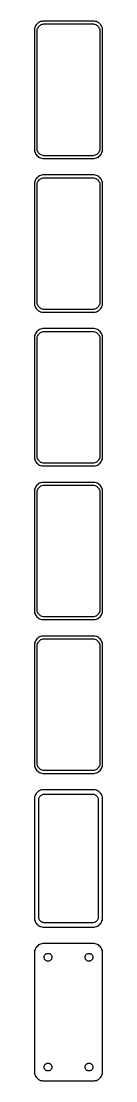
# Model space of a CAD drawing. Header units: metres. Extents: x -19 to 19, y 1223 to 2473.
# Drawn here: x -19 to 19, y 1223 to 1801 of the extents above; entities that cross this region are included whole.
import ezdxf

# ---------------------------------------------------------------- set-up
doc = ezdxf.new("R2010")
doc.units = ezdxf.units.M

msp = doc.modelspace()

# ---------------------------------------------------------------- linework, layer by layer
for p, q in [((-16.4291, 1800.72), (-16.9371, 1800.35)), ((-15.8789, 1801.02), (-16.4291, 1800.72)), ((-15.2951, 1801.26), (-15.8789, 1801.02)), ((-14.6869, 1801.41), (-15.2951, 1801.26)), ((-14.0639, 1801.49), (-14.6869, 1801.41)), ((14.0639, 1801.49), (-14.0639, 1801.49)), ((14.6869, 1801.41), (14.0639, 1801.49)), ((15.2951, 1801.26), (14.6869, 1801.41)), ((15.8789, 1801.02), (15.2951, 1801.26)), ((16.4291, 1800.72), (15.8789, 1801.02)), ((16.9371, 1800.35), (16.4291, 1800.72)), ((-18.7106, 1797.13), (-18.75, 1796.5)), ((-18.75, 1796.5), (-18.75, 1731.5)), ((-18.5929, 1797.74), (-18.7106, 1797.13)), ((-18.3989, 1798.34), (-18.5929, 1797.74)), ((-18.1315, 1798.91), (-18.3989, 1798.34)), ((-17.7951, 1799.44), (-18.1315, 1798.91)), ((-17.3948, 1799.92), (-17.7951, 1799.44)), ((-16.9371, 1800.35), (-17.3948, 1799.92)), ((-17.25, 1796), (-17.2184, 1796.5)), ((-17.25, 1732), (-17.25, 1796)), ((-17.2184, 1796.5), (-17.1243, 1796.99)), ((-17.1243, 1796.99), (-16.9691, 1797.47)), ((-16.9691, 1797.47), (-16.7552, 1797.93)), ((-16.7552, 1797.93), (-16.4861, 1798.35)), ((-16.4861, 1798.35), (-16.1659, 1798.74)), ((-16.1659, 1798.74), (-15.7997, 1799.08)), ((-15.7997, 1799.08), (-15.3933, 1799.38)), ((-15.3933, 1799.38), (-14.9531, 1799.62)), ((-14.9531, 1799.62), (-14.4861, 1799.8)), ((-14.4861, 1799.8), (-13.9995, 1799.93)), ((-13.9995, 1799.93), (-13.5012, 1799.99)), ((-13.5012, 1799.99), (13.5012, 1799.99)), ((13.5012, 1799.99), (13.9995, 1799.93)), ((13.9995, 1799.93), (14.4861, 1799.8)), ((14.4861, 1799.8), (14.9531, 1799.62)), ((14.9531, 1799.62), (15.3933, 1799.38)), ((15.3933, 1799.38), (15.7997, 1799.08)), ((15.7997, 1799.08), (16.1659, 1798.74)), ((16.1659, 1798.74), (16.4861, 1798.35)), ((16.4861, 1798.35), (16.7552, 1797.93)), ((16.7552, 1797.93), (16.9691, 1797.47)), ((17.3948, 1799.92), (16.9371, 1800.35)), ((16.9691, 1797.47), (17.1243, 1796.99)), ((17.1243, 1796.99), (17.2184, 1796.5)), ((17.2184, 1796.5), (17.25, 1796)), ((17.25, 1796), (17.25, 1732)), ((17.7951, 1799.44), (17.3948, 1799.92)), ((18.1315, 1798.91), (17.7951, 1799.44)), ((18.3989, 1798.34), (18.1315, 1798.91)), ((18.5929, 1797.74), (18.3989, 1798.34)), ((18.7106, 1797.13), (18.5929, 1797.74)), ((18.75, 1796.5), (18.7106, 1797.13)), ((18.75, 1731.5), (18.75, 1796.5)), ((-18.75, 1731.5), (-18.7106, 1730.87)), ((-17.2184, 1731.5), (-17.25, 1732)), ((-17.1243, 1731.01), (-17.2184, 1731.5)), ((17.2184, 1731.5), (17.1243, 1731.01)), ((17.25, 1732), (17.2184, 1731.5)), ((18.7106, 1730.87), (18.75, 1731.5)), ((-18.7106, 1730.87), (-18.5929, 1730.26)), ((-18.5929, 1730.26), (-18.3989, 1729.66)), ((-18.3989, 1729.66), (-18.1315, 1729.09)), ((-18.1315, 1729.09), (-17.7951, 1728.56)), ((-17.7951, 1728.56), (-17.3948, 1728.08)), ((-17.3948, 1728.08), (-16.9371, 1727.65)), ((-16.9691, 1730.53), (-17.1243, 1731.01)), ((-16.7552, 1730.07), (-16.9691, 1730.53)), ((-16.9371, 1727.65), (-16.4291, 1727.28)), ((-16.4861, 1729.65), (-16.7552, 1730.07)), ((-16.1659, 1729.26), (-16.4861, 1729.65)), ((-16.4291, 1727.28), (-15.8789, 1726.98)), ((-15.7997, 1728.92), (-16.1659, 1729.26)), ((-15.8789, 1726.98), (-15.2951, 1726.74)), ((-15.3933, 1728.62), (-15.7997, 1728.92)), ((-14.9531, 1728.38), (-15.3933, 1728.62)), ((-15.2951, 1726.74), (-14.6869, 1726.59)), ((-14.4861, 1728.2), (-14.9531, 1728.38)), ((-14.6869, 1726.59), (-14.0639, 1726.51)), ((-13.9995, 1728.07), (-14.4861, 1728.2)), ((-14.0639, 1726.51), (14.0639, 1726.51)), ((-13.5012, 1728.01), (-13.9995, 1728.07)), ((13.5012, 1728.01), (-13.5012, 1728.01)), ((13.9995, 1728.07), (13.5012, 1728.01)), ((14.4861, 1728.2), (13.9995, 1728.07)), ((14.0639, 1726.51), (14.6869, 1726.59)), ((14.9531, 1728.38), (14.4861, 1728.2)), ((14.6869, 1726.59), (15.2951, 1726.74)), ((15.3933, 1728.62), (14.9531, 1728.38)), ((15.2951, 1726.74), (15.8789, 1726.98)), ((15.7997, 1728.92), (15.3933, 1728.62)), ((16.1659, 1729.26), (15.7997, 1728.92)), ((15.8789, 1726.98), (16.4291, 1727.28)), ((16.4861, 1729.65), (16.1659, 1729.26)), ((16.4291, 1727.28), (16.9371, 1727.65)), ((16.7552, 1730.07), (16.4861, 1729.65)), ((16.9691, 1730.53), (16.7552, 1730.07)), ((16.9371, 1727.65), (17.3948, 1728.08)), ((17.1243, 1731.01), (16.9691, 1730.53)), ((17.3948, 1728.08), (17.7951, 1728.56)), ((17.7951, 1728.56), (18.1315, 1729.09)), ((18.1315, 1729.09), (18.3989, 1729.66)), ((18.3989, 1729.66), (18.5929, 1730.26)), ((18.5929, 1730.26), (18.7106, 1730.87)), ((-18.3989, 1714.34), (-18.5929, 1713.74)), ((-18.1315, 1714.91), (-18.3989, 1714.34)), ((-17.7951, 1715.44), (-18.1315, 1714.91)), ((-17.3948, 1715.92), (-17.7951, 1715.44)), ((-16.9371, 1716.35), (-17.3948, 1715.92)), ((-16.9691, 1713.47), (-16.7552, 1713.93)), ((-16.4291, 1716.72), (-16.9371, 1716.35)), ((-16.7552, 1713.93), (-16.4861, 1714.35)), ((-16.4861, 1714.35), (-16.1659, 1714.74)), ((-15.8789, 1717.02), (-16.4291, 1716.72)), ((-16.1659, 1714.74), (-15.7997, 1715.08)), ((-15.2951, 1717.26), (-15.8789, 1717.02)), ((-15.7997, 1715.08), (-15.3933, 1715.38)), ((-15.3933, 1715.38), (-14.9531, 1715.62)), ((-14.6869, 1717.41), (-15.2951, 1717.26)), ((-14.9531, 1715.62), (-14.4861, 1715.8)), ((-14.0639, 1717.49), (-14.6869, 1717.41)), ((-14.4861, 1715.8), (-13.9995, 1715.93)), ((14.0639, 1717.49), (-14.0639, 1717.49)), ((-13.9995, 1715.93), (-13.5012, 1715.99)), ((-13.5012, 1715.99), (13.5012, 1715.99)), ((13.5012, 1715.99), (13.9995, 1715.93)), ((13.9995, 1715.93), (14.4861, 1715.8)), ((14.6869, 1717.41), (14.0639, 1717.49)), ((14.4861, 1715.8), (14.9531, 1715.62)), ((15.2951, 1717.26), (14.6869, 1717.41)), ((14.9531, 1715.62), (15.3933, 1715.38)), ((15.8789, 1717.02), (15.2951, 1717.26)), ((15.3933, 1715.38), (15.7997, 1715.08)), ((15.7997, 1715.08), (16.1659, 1714.74)), ((16.4291, 1716.72), (15.8789, 1717.02)), ((16.1659, 1714.74), (16.4861, 1714.35)), ((16.9371, 1716.35), (16.4291, 1716.72)), ((16.4861, 1714.35), (16.7552, 1713.93)), ((16.7552, 1713.93), (16.9691, 1713.47)), ((17.3948, 1715.92), (16.9371, 1716.35)), ((17.7951, 1715.44), (17.3948, 1715.92)), ((18.1315, 1714.91), (17.7951, 1715.44)), ((18.3989, 1714.34), (18.1315, 1714.91)), ((18.5929, 1713.74), (18.3989, 1714.34)), ((-18.7106, 1713.13), (-18.75, 1712.5)), ((-18.75, 1712.5), (-18.75, 1647.5)), ((-18.5929, 1713.74), (-18.7106, 1713.13)), ((-17.25, 1712), (-17.2184, 1712.5)), ((-17.25, 1648), (-17.25, 1712)), ((-17.2184, 1712.5), (-17.1243, 1712.99)), ((-17.1243, 1712.99), (-16.9691, 1713.47)), ((16.9691, 1713.47), (17.1243, 1712.99)), ((17.1243, 1712.99), (17.2184, 1712.5)), ((17.2184, 1712.5), (17.25, 1712)), ((17.25, 1712), (17.25, 1648)), ((18.7106, 1713.13), (18.5929, 1713.74)), ((18.75, 1712.5), (18.7106, 1713.13)), ((18.75, 1647.5), (18.75, 1712.5)), ((-18.75, 1647.5), (-18.7106, 1646.87)), ((-18.7106, 1646.87), (-18.5929, 1646.26)), ((-18.5929, 1646.26), (-18.3989, 1645.66)), ((-18.3989, 1645.66), (-18.1315, 1645.09)), ((-18.1315, 1645.09), (-17.7951, 1644.56)), ((-17.7951, 1644.56), (-17.3948, 1644.08)), ((-17.2184, 1647.5), (-17.25, 1648)), ((-17.1243, 1647.01), (-17.2184, 1647.5)), ((-16.9691, 1646.53), (-17.1243, 1647.01)), ((-16.7552, 1646.07), (-16.9691, 1646.53)), ((-16.4861, 1645.65), (-16.7552, 1646.07)), ((-16.1659, 1645.26), (-16.4861, 1645.65)), ((-15.7997, 1644.92), (-16.1659, 1645.26)), ((-15.3933, 1644.62), (-15.7997, 1644.92)), ((-14.9531, 1644.38), (-15.3933, 1644.62)), ((-14.4861, 1644.2), (-14.9531, 1644.38)), ((14.9531, 1644.38), (14.4861, 1644.2)), ((15.3933, 1644.62), (14.9531, 1644.38)), ((15.7997, 1644.92), (15.3933, 1644.62)), ((16.1659, 1645.26), (15.7997, 1644.92)), ((16.4861, 1645.65), (16.1659, 1645.26)), ((16.7552, 1646.07), (16.4861, 1645.65)), ((16.9691, 1646.53), (16.7552, 1646.07)), ((17.1243, 1647.01), (16.9691, 1646.53)), ((17.2184, 1647.5), (17.1243, 1647.01)), ((17.25, 1648), (17.2184, 1647.5)), ((17.3948, 1644.08), (17.7951, 1644.56)), ((17.7951, 1644.56), (18.1315, 1645.09)), ((18.1315, 1645.09), (18.3989, 1645.66)), ((18.3989, 1645.66), (18.5929, 1646.26)), ((18.5929, 1646.26), (18.7106, 1646.87)), ((18.7106, 1646.87), (18.75, 1647.5)), ((-17.3948, 1644.08), (-16.9371, 1643.65)), ((-16.9371, 1643.65), (-16.4291, 1643.28)), ((-16.4291, 1643.28), (-15.8789, 1642.98)), ((-15.8789, 1642.98), (-15.2951, 1642.74)), ((-15.2951, 1642.74), (-14.6869, 1642.59)), ((-14.6869, 1642.59), (-14.0639, 1642.51)), ((-13.9995, 1644.07), (-14.4861, 1644.2)), ((-14.0639, 1642.51), (14.0639, 1642.51)), ((-13.5012, 1644.01), (-13.9995, 1644.07)), ((13.5012, 1644.01), (-13.5012, 1644.01)), ((13.9995, 1644.07), (13.5012, 1644.01)), ((14.4861, 1644.2), (13.9995, 1644.07)), ((14.0639, 1642.51), (14.6869, 1642.59)), ((14.6869, 1642.59), (15.2951, 1642.74)), ((15.2951, 1642.74), (15.8789, 1642.98)), ((15.8789, 1642.98), (16.4291, 1643.28)), ((16.4291, 1643.28), (16.9371, 1643.65)), ((16.9371, 1643.65), (17.3948, 1644.08)), ((-15.8789, 1633.02), (-16.4291, 1632.72)), ((-15.2951, 1633.26), (-15.8789, 1633.02)), ((-14.6869, 1633.41), (-15.2951, 1633.26)), ((-14.0639, 1633.49), (-14.6869, 1633.41)), ((14.0639, 1633.49), (-14.0639, 1633.49)), ((14.6869, 1633.41), (14.0639, 1633.49)), ((15.2951, 1633.26), (14.6869, 1633.41)), ((15.8789, 1633.02), (15.2951, 1633.26)), ((16.4291, 1632.72), (15.8789, 1633.02)), ((-18.7106, 1629.13), (-18.75, 1628.5)), ((-18.75, 1628.5), (-18.75, 1563.5)), ((-18.5929, 1629.74), (-18.7106, 1629.13)), ((-18.3989, 1630.34), (-18.5929, 1629.74)), ((-18.1315, 1630.91), (-18.3989, 1630.34)), ((-17.7951, 1631.44), (-18.1315, 1630.91)), ((-17.3948, 1631.92), (-17.7951, 1631.44)), ((-16.9371, 1632.35), (-17.3948, 1631.92)), ((-17.25, 1628), (-17.2184, 1628.5)), ((-17.25, 1564), (-17.25, 1628)), ((-17.2184, 1628.5), (-17.1243, 1628.99)), ((-17.1243, 1628.99), (-16.9691, 1629.47)), ((-16.9691, 1629.47), (-16.7552, 1629.93)), ((-16.4291, 1632.72), (-16.9371, 1632.35)), ((-16.7552, 1629.93), (-16.4861, 1630.35)), ((-16.4861, 1630.35), (-16.1659, 1630.74)), ((-16.1659, 1630.74), (-15.7997, 1631.08)), ((-15.7997, 1631.08), (-15.3933, 1631.38)), ((-15.3933, 1631.38), (-14.9531, 1631.62)), ((-14.9531, 1631.62), (-14.4861, 1631.8)), ((-14.4861, 1631.8), (-13.9995, 1631.93)), ((-13.9995, 1631.93), (-13.5012, 1631.99)), ((-13.5012, 1631.99), (13.5012, 1631.99)), ((13.5012, 1631.99), (13.9995, 1631.93)), ((13.9995, 1631.93), (14.4861, 1631.8)), ((14.4861, 1631.8), (14.9531, 1631.62)), ((14.9531, 1631.62), (15.3933, 1631.38)), ((15.3933, 1631.38), (15.7997, 1631.08)), ((15.7997, 1631.08), (16.1659, 1630.74)), ((16.1659, 1630.74), (16.4861, 1630.35)), ((16.9371, 1632.35), (16.4291, 1632.72)), ((16.4861, 1630.35), (16.7552, 1629.93)), ((16.7552, 1629.93), (16.9691, 1629.47)), ((17.3948, 1631.92), (16.9371, 1632.35)), ((16.9691, 1629.47), (17.1243, 1628.99)), ((17.1243, 1628.99), (17.2184, 1628.5)), ((17.2184, 1628.5), (17.25, 1628)), ((17.25, 1628), (17.25, 1564)), ((17.7951, 1631.44), (17.3948, 1631.92)), ((18.1315, 1630.91), (17.7951, 1631.44)), ((18.3989, 1630.34), (18.1315, 1630.91)), ((18.5929, 1629.74), (18.3989, 1630.34)), ((18.7106, 1629.13), (18.5929, 1629.74)), ((18.75, 1628.5), (18.7106, 1629.13)), ((18.75, 1563.5), (18.75, 1628.5)), ((-18.75, 1563.5), (-18.7106, 1562.87)), ((-17.2184, 1563.5), (-17.25, 1564)), ((-17.1243, 1563.01), (-17.2184, 1563.5)), ((17.2184, 1563.5), (17.1243, 1563.01)), ((17.25, 1564), (17.2184, 1563.5)), ((18.7106, 1562.87), (18.75, 1563.5)), ((-18.7106, 1562.87), (-18.5929, 1562.26)), ((-18.5929, 1562.26), (-18.3989, 1561.66)), ((-18.3989, 1561.66), (-18.1315, 1561.09)), ((-18.1315, 1561.09), (-17.7951, 1560.56)), ((-17.7951, 1560.56), (-17.3948, 1560.08)), ((-17.3948, 1560.08), (-16.9371, 1559.65)), ((-16.9691, 1562.53), (-17.1243, 1563.01)), ((-16.7552, 1562.07), (-16.9691, 1562.53)), ((-16.9371, 1559.65), (-16.4291, 1559.28)), ((-16.4861, 1561.65), (-16.7552, 1562.07)), ((-16.1659, 1561.26), (-16.4861, 1561.65)), ((-16.4291, 1559.28), (-15.8789, 1558.98)), ((-15.7997, 1560.92), (-16.1659, 1561.26)), ((-15.8789, 1558.98), (-15.2951, 1558.74)), ((-15.3933, 1560.62), (-15.7997, 1560.92)), ((-14.9531, 1560.38), (-15.3933, 1560.62)), ((-15.2951, 1558.74), (-14.6869, 1558.59)), ((-14.4861, 1560.2), (-14.9531, 1560.38)), ((-14.6869, 1558.59), (-14.0639, 1558.51)), ((-13.9995, 1560.07), (-14.4861, 1560.2)), ((-14.0639, 1558.51), (14.0639, 1558.51)), ((-13.5012, 1560.01), (-13.9995, 1560.07)), ((13.5012, 1560.01), (-13.5012, 1560.01)), ((13.9995, 1560.07), (13.5012, 1560.01)), ((14.4861, 1560.2), (13.9995, 1560.07)), ((14.0639, 1558.51), (14.6869, 1558.59)), ((14.9531, 1560.38), (14.4861, 1560.2)), ((14.6869, 1558.59), (15.2951, 1558.74)), ((15.3933, 1560.62), (14.9531, 1560.38)), ((15.2951, 1558.74), (15.8789, 1558.98)), ((15.7997, 1560.92), (15.3933, 1560.62)), ((16.1659, 1561.26), (15.7997, 1560.92)), ((15.8789, 1558.98), (16.4291, 1559.28)), ((16.4861, 1561.65), (16.1659, 1561.26)), ((16.4291, 1559.28), (16.9371, 1559.65)), ((16.7552, 1562.07), (16.4861, 1561.65)), ((16.9691, 1562.53), (16.7552, 1562.07)), ((16.9371, 1559.65), (17.3948, 1560.08)), ((17.1243, 1563.01), (16.9691, 1562.53)), ((17.3948, 1560.08), (17.7951, 1560.56)), ((17.7951, 1560.56), (18.1315, 1561.09)), ((18.1315, 1561.09), (18.3989, 1561.66)), ((18.3989, 1561.66), (18.5929, 1562.26)), ((18.5929, 1562.26), (18.7106, 1562.87)), ((-18.3989, 1546.34), (-18.5929, 1545.74)), ((-18.1315, 1546.91), (-18.3989, 1546.34)), ((-17.7951, 1547.44), (-18.1315, 1546.91)), ((-17.3948, 1547.92), (-17.7951, 1547.44)), ((-16.9371, 1548.35), (-17.3948, 1547.92)), ((-16.9691, 1545.47), (-16.7552, 1545.93)), ((-16.4291, 1548.72), (-16.9371, 1548.35)), ((-16.7552, 1545.93), (-16.4861, 1546.35)), ((-16.4861, 1546.35), (-16.1659, 1546.74)), ((-15.8789, 1549.02), (-16.4291, 1548.72)), ((-16.1659, 1546.74), (-15.7997, 1547.08)), ((-15.2951, 1549.26), (-15.8789, 1549.02)), ((-15.7997, 1547.08), (-15.3933, 1547.38)), ((-15.3933, 1547.38), (-14.9531, 1547.62)), ((-14.6869, 1549.41), (-15.2951, 1549.26)), ((-14.9531, 1547.62), (-14.4861, 1547.8)), ((-14.0639, 1549.49), (-14.6869, 1549.41)), ((-14.4861, 1547.8), (-13.9995, 1547.93)), ((14.0639, 1549.49), (-14.0639, 1549.49)), ((-13.9995, 1547.93), (-13.5012, 1547.99)), ((-13.5012, 1547.99), (13.5012, 1547.99)), ((13.5012, 1547.99), (13.9995, 1547.93)), ((13.9995, 1547.93), (14.4861, 1547.8)), ((14.6869, 1549.41), (14.0639, 1549.49)), ((14.4861, 1547.8), (14.9531, 1547.62)), ((15.2951, 1549.26), (14.6869, 1549.41)), ((14.9531, 1547.62), (15.3933, 1547.38)), ((15.8789, 1549.02), (15.2951, 1549.26)), ((15.3933, 1547.38), (15.7997, 1547.08)), ((15.7997, 1547.08), (16.1659, 1546.74)), ((16.4291, 1548.72), (15.8789, 1549.02)), ((16.1659, 1546.74), (16.4861, 1546.35)), ((16.9371, 1548.35), (16.4291, 1548.72)), ((16.4861, 1546.35), (16.7552, 1545.93)), ((16.7552, 1545.93), (16.9691, 1545.47)), ((17.3948, 1547.92), (16.9371, 1548.35)), ((17.7951, 1547.44), (17.3948, 1547.92)), ((18.1315, 1546.91), (17.7951, 1547.44)), ((18.3989, 1546.34), (18.1315, 1546.91)), ((18.5929, 1545.74), (18.3989, 1546.34)), ((-18.7106, 1545.13), (-18.75, 1544.5)), ((-18.75, 1544.5), (-18.75, 1479.5)), ((-18.5929, 1545.74), (-18.7106, 1545.13)), ((-17.25, 1544), (-17.2184, 1544.5)), ((-17.25, 1480), (-17.25, 1544)), ((-17.2184, 1544.5), (-17.1243, 1544.99)), ((-17.1243, 1544.99), (-16.9691, 1545.47)), ((16.9691, 1545.47), (17.1243, 1544.99)), ((17.1243, 1544.99), (17.2184, 1544.5)), ((17.2184, 1544.5), (17.25, 1544)), ((17.25, 1544), (17.25, 1480)), ((18.7106, 1545.13), (18.5929, 1545.74)), ((18.75, 1544.5), (18.7106, 1545.13)), ((18.75, 1479.5), (18.75, 1544.5)), ((-18.75, 1479.5), (-18.7106, 1478.87)), ((-18.7106, 1478.87), (-18.5929, 1478.26)), ((-18.5929, 1478.26), (-18.3989, 1477.66)), ((-18.3989, 1477.66), (-18.1315, 1477.09)), ((-18.1315, 1477.09), (-17.7951, 1476.56)), ((-17.7951, 1476.56), (-17.3948, 1476.08)), ((-17.2184, 1479.5), (-17.25, 1480)), ((-17.1243, 1479.01), (-17.2184, 1479.5)), ((-16.9691, 1478.53), (-17.1243, 1479.01)), ((-16.7552, 1478.07), (-16.9691, 1478.53)), ((-16.4861, 1477.65), (-16.7552, 1478.07)), ((-16.1659, 1477.26), (-16.4861, 1477.65)), ((-15.7997, 1476.92), (-16.1659, 1477.26)), ((-15.3933, 1476.62), (-15.7997, 1476.92)), ((-14.9531, 1476.38), (-15.3933, 1476.62)), ((15.3933, 1476.62), (14.9531, 1476.38)), ((15.7997, 1476.92), (15.3933, 1476.62)), ((16.1659, 1477.26), (15.7997, 1476.92)), ((16.4861, 1477.65), (16.1659, 1477.26)), ((16.7552, 1478.07), (16.4861, 1477.65)), ((16.9691, 1478.53), (16.7552, 1478.07)), ((17.1243, 1479.01), (16.9691, 1478.53)), ((17.2184, 1479.5), (17.1243, 1479.01)), ((17.25, 1480), (17.2184, 1479.5)), ((17.3948, 1476.08), (17.7951, 1476.56)), ((17.7951, 1476.56), (18.1315, 1477.09)), ((18.1315, 1477.09), (18.3989, 1477.66)), ((18.3989, 1477.66), (18.5929, 1478.26)), ((18.5929, 1478.26), (18.7106, 1478.87)), ((18.7106, 1478.87), (18.75, 1479.5)), ((-17.3948, 1476.08), (-16.9371, 1475.65)), ((-16.9371, 1475.65), (-16.4291, 1475.28)), ((-16.4291, 1475.28), (-15.8789, 1474.98)), ((-15.8789, 1474.98), (-15.2951, 1474.74)), ((-15.2951, 1474.74), (-14.6869, 1474.59)), ((-14.4861, 1476.2), (-14.9531, 1476.38)), ((-14.6869, 1474.59), (-14.0639, 1474.51)), ((-13.9995, 1476.07), (-14.4861, 1476.2)), ((-14.0639, 1474.51), (14.0639, 1474.51)), ((-13.5012, 1476.01), (-13.9995, 1476.07)), ((13.5012, 1476.01), (-13.5012, 1476.01)), ((13.9995, 1476.07), (13.5012, 1476.01)), ((14.4861, 1476.2), (13.9995, 1476.07)), ((14.0639, 1474.51), (14.6869, 1474.59)), ((14.9531, 1476.38), (14.4861, 1476.2)), ((14.6869, 1474.59), (15.2951, 1474.74)), ((15.2951, 1474.74), (15.8789, 1474.98)), ((15.8789, 1474.98), (16.4291, 1475.28)), ((16.4291, 1475.28), (16.9371, 1475.65)), ((16.9371, 1475.65), (17.3948, 1476.08)), ((-15.8789, 1465.02), (-16.4291, 1464.72)), ((-15.2951, 1465.26), (-15.8789, 1465.02)), ((-14.6869, 1465.41), (-15.2951, 1465.26)), ((-14.0639, 1465.49), (-14.6869, 1465.41)), ((14.0639, 1465.49), (-14.0639, 1465.49)), ((14.6869, 1465.41), (14.0639, 1465.49)), ((15.2951, 1465.26), (14.6869, 1465.41)), ((15.8789, 1465.02), (15.2951, 1465.26)), ((16.4291, 1464.72), (15.8789, 1465.02)), ((-18.7106, 1461.13), (-18.75, 1460.5)), ((-18.75, 1460.5), (-18.75, 1395.5)), ((-18.5929, 1461.74), (-18.7106, 1461.13)), ((-18.3989, 1462.34), (-18.5929, 1461.74)), ((-18.1315, 1462.91), (-18.3989, 1462.34)), ((-17.7951, 1463.44), (-18.1315, 1462.91)), ((-17.3948, 1463.92), (-17.7951, 1463.44)), ((-16.9371, 1464.35), (-17.3948, 1463.92)), ((-17.25, 1460), (-17.2184, 1460.5)), ((-17.25, 1396), (-17.25, 1460)), ((-17.2184, 1460.5), (-17.1243, 1460.99)), ((-17.1243, 1460.99), (-16.9691, 1461.47)), ((-16.9691, 1461.47), (-16.7552, 1461.93)), ((-16.4291, 1464.72), (-16.9371, 1464.35)), ((-16.7552, 1461.93), (-16.4861, 1462.35)), ((-16.4861, 1462.35), (-16.1659, 1462.74)), ((-16.1659, 1462.74), (-15.7997, 1463.08)), ((-15.7997, 1463.08), (-15.3933, 1463.38)), ((-15.3933, 1463.38), (-14.9531, 1463.62)), ((-14.9531, 1463.62), (-14.4861, 1463.8)), ((-14.4861, 1463.8), (-13.9995, 1463.93)), ((-13.9995, 1463.93), (-13.5012, 1463.99)), ((-13.5012, 1463.99), (13.5012, 1463.99)), ((13.5012, 1463.99), (13.9995, 1463.93)), ((13.9995, 1463.93), (14.4861, 1463.8)), ((14.4861, 1463.8), (14.9531, 1463.62)), ((14.9531, 1463.62), (15.3933, 1463.38)), ((15.3933, 1463.38), (15.7997, 1463.08)), ((15.7997, 1463.08), (16.1659, 1462.74)), ((16.1659, 1462.74), (16.4861, 1462.35)), ((16.9371, 1464.35), (16.4291, 1464.72)), ((16.4861, 1462.35), (16.7552, 1461.93)), ((16.7552, 1461.93), (16.9691, 1461.47)), ((17.3948, 1463.92), (16.9371, 1464.35)), ((16.9691, 1461.47), (17.1243, 1460.99)), ((17.1243, 1460.99), (17.2184, 1460.5)), ((17.2184, 1460.5), (17.25, 1460)), ((17.25, 1460), (17.25, 1396)), ((17.7951, 1463.44), (17.3948, 1463.92)), ((18.1315, 1462.91), (17.7951, 1463.44)), ((18.3989, 1462.34), (18.1315, 1462.91)), ((18.5929, 1461.74), (18.3989, 1462.34)), ((18.7106, 1461.13), (18.5929, 1461.74)), ((18.75, 1460.5), (18.7106, 1461.13)), ((18.75, 1395.5), (18.75, 1460.5)), ((-18.75, 1395.5), (-18.7106, 1394.87)), ((-17.2184, 1395.5), (-17.25, 1396)), ((-17.1243, 1395.01), (-17.2184, 1395.5)), ((17.2184, 1395.5), (17.1243, 1395.01)), ((17.25, 1396), (17.2184, 1395.5)), ((18.7106, 1394.87), (18.75, 1395.5)), ((-18.7106, 1394.87), (-18.5929, 1394.26)), ((-18.5929, 1394.26), (-18.3989, 1393.66)), ((-18.3989, 1393.66), (-18.1315, 1393.09)), ((-18.1315, 1393.09), (-17.7951, 1392.56)), ((-17.7951, 1392.56), (-17.3948, 1392.08)), ((-17.3948, 1392.08), (-16.9371, 1391.65)), ((-16.9691, 1394.53), (-17.1243, 1395.01)), ((-16.7552, 1394.07), (-16.9691, 1394.53)), ((-16.9371, 1391.65), (-16.4291, 1391.28)), ((-16.4861, 1393.65), (-16.7552, 1394.07)), ((-16.1659, 1393.26), (-16.4861, 1393.65)), ((-16.4291, 1391.28), (-15.8789, 1390.98)), ((-15.7997, 1392.92), (-16.1659, 1393.26)), ((-15.8789, 1390.98), (-15.2951, 1390.74)), ((-15.3933, 1392.62), (-15.7997, 1392.92)), ((-14.9531, 1392.38), (-15.3933, 1392.62)), ((-15.2951, 1390.74), (-14.6869, 1390.59)), ((-14.4861, 1392.2), (-14.9531, 1392.38)), ((-14.6869, 1390.59), (-14.0639, 1390.51)), ((-13.9995, 1392.07), (-14.4861, 1392.2)), ((-14.0639, 1390.51), (14.0639, 1390.51)), ((-13.5012, 1392.01), (-13.9995, 1392.07)), ((13.5012, 1392.01), (-13.5012, 1392.01)), ((13.9995, 1392.07), (13.5012, 1392.01)), ((14.4861, 1392.2), (13.9995, 1392.07)), ((14.0639, 1390.51), (14.6869, 1390.59)), ((14.9531, 1392.38), (14.4861, 1392.2)), ((14.6869, 1390.59), (15.2951, 1390.74)), ((15.3933, 1392.62), (14.9531, 1392.38)), ((15.2951, 1390.74), (15.8789, 1390.98)), ((15.7997, 1392.92), (15.3933, 1392.62)), ((16.1659, 1393.26), (15.7997, 1392.92)), ((15.8789, 1390.98), (16.4291, 1391.28)), ((16.4861, 1393.65), (16.1659, 1393.26)), ((16.4291, 1391.28), (16.9371, 1391.65)), ((16.7552, 1394.07), (16.4861, 1393.65)), ((16.9691, 1394.53), (16.7552, 1394.07)), ((16.9371, 1391.65), (17.3948, 1392.08)), ((17.1243, 1395.01), (16.9691, 1394.53)), ((17.3948, 1392.08), (17.7951, 1392.56)), ((17.7951, 1392.56), (18.1315, 1393.09)), ((18.1315, 1393.09), (18.3989, 1393.66)), ((18.3989, 1393.66), (18.5929, 1394.26)), ((18.5929, 1394.26), (18.7106, 1394.87)), ((-18.3989, 1378.34), (-18.5929, 1377.74)), ((-18.1315, 1378.91), (-18.3989, 1378.34)), ((-17.7951, 1379.44), (-18.1315, 1378.91)), ((-17.3948, 1379.92), (-17.7951, 1379.44)), ((-16.9371, 1380.35), (-17.3948, 1379.92)), ((-16.4291, 1380.72), (-16.9371, 1380.35)), ((-15.8789, 1381.02), (-16.4291, 1380.72)), ((-15.2951, 1381.26), (-15.8789, 1381.02)), ((-15.7684, 1377.83), (-15.5192, 1378.13)), ((-15.5192, 1378.13), (-15.2342, 1378.4)), ((-14.6869, 1381.41), (-15.2951, 1381.26)), ((-15.2342, 1378.4), (-14.918, 1378.63)), ((-14.918, 1378.63), (-14.5754, 1378.82)), ((-14.0639, 1381.49), (-14.6869, 1381.41)), ((-14.5754, 1378.82), (-14.2119, 1378.96)), ((-14.2119, 1378.96), (-13.8333, 1379.06)), ((14.0639, 1381.49), (-14.0639, 1381.49)), ((-13.8333, 1379.06), (-13.4454, 1379.11)), ((-13.4454, 1379.11), (13.4454, 1379.11)), ((13.4454, 1379.11), (13.8333, 1379.06)), ((13.8333, 1379.06), (14.2119, 1378.96)), ((14.6869, 1381.41), (14.0639, 1381.49)), ((14.2119, 1378.96), (14.5754, 1378.82)), ((14.5754, 1378.82), (14.918, 1378.63)), ((15.2951, 1381.26), (14.6869, 1381.41)), ((14.918, 1378.63), (15.2342, 1378.4)), ((15.2342, 1378.4), (15.5192, 1378.13)), ((15.8789, 1381.02), (15.2951, 1381.26)), ((15.5192, 1378.13), (15.7684, 1377.83)), ((16.4291, 1380.72), (15.8789, 1381.02)), ((16.9371, 1380.35), (16.4291, 1380.72)), ((17.3948, 1379.92), (16.9371, 1380.35)), ((17.7951, 1379.44), (17.3948, 1379.92)), ((18.1315, 1378.91), (17.7951, 1379.44)), ((18.3989, 1378.34), (18.1315, 1378.91)), ((18.5929, 1377.74), (18.3989, 1378.34)), ((-18.7106, 1377.13), (-18.75, 1376.5)), ((-18.75, 1376.5), (-18.75, 1311.5)), ((-18.5929, 1377.74), (-18.7106, 1377.13)), ((-16.3629, 1376), (-16.3384, 1376.39)), ((-16.3629, 1312), (-16.3629, 1376)), ((-16.3384, 1376.39), (-16.2651, 1376.77)), ((-16.2651, 1376.77), (-16.1443, 1377.15)), ((-16.1443, 1377.15), (-15.9779, 1377.5)), ((-15.9779, 1377.5), (-15.7684, 1377.83)), ((15.7684, 1377.83), (15.9779, 1377.5)), ((15.9779, 1377.5), (16.1443, 1377.15)), ((16.1443, 1377.15), (16.2651, 1376.77)), ((16.2651, 1376.77), (16.3384, 1376.39)), ((16.3384, 1376.39), (16.3629, 1376)), ((16.3629, 1376), (16.3629, 1312)), ((18.7106, 1377.13), (18.5929, 1377.74)), ((18.75, 1376.5), (18.7106, 1377.13)), ((18.75, 1311.5), (18.75, 1376.5)), ((-18.75, 1311.5), (-18.7106, 1310.87)), ((-18.7106, 1310.87), (-18.5929, 1310.26)), ((-18.5929, 1310.26), (-18.3989, 1309.66)), ((-18.3989, 1309.66), (-18.1315, 1309.09)), ((-18.1315, 1309.09), (-17.7951, 1308.56)), ((-17.7951, 1308.56), (-17.3948, 1308.08)), ((-16.3384, 1311.61), (-16.3629, 1312)), ((-16.2651, 1311.23), (-16.3384, 1311.61)), ((-16.1443, 1310.85), (-16.2651, 1311.23)), ((-15.9779, 1310.5), (-16.1443, 1310.85)), ((-15.7684, 1310.17), (-15.9779, 1310.5)), ((-15.5192, 1309.87), (-15.7684, 1310.17)), ((-15.2342, 1309.6), (-15.5192, 1309.87)), ((-14.918, 1309.37), (-15.2342, 1309.6)), ((-14.5754, 1309.18), (-14.918, 1309.37)), ((-14.2119, 1309.04), (-14.5754, 1309.18)), ((-13.8333, 1308.94), (-14.2119, 1309.04)), ((-13.4454, 1308.89), (-13.8333, 1308.94)), ((13.4454, 1308.89), (-13.4454, 1308.89)), ((13.8333, 1308.94), (13.4454, 1308.89)), ((14.2119, 1309.04), (13.8333, 1308.94)), ((14.5754, 1309.18), (14.2119, 1309.04)), ((14.918, 1309.37), (14.5754, 1309.18)), ((15.2342, 1309.6), (14.918, 1309.37)), ((15.5192, 1309.87), (15.2342, 1309.6)), ((15.7684, 1310.17), (15.5192, 1309.87)), ((15.9779, 1310.5), (15.7684, 1310.17)), ((16.1443, 1310.85), (15.9779, 1310.5)), ((16.2651, 1311.23), (16.1443, 1310.85)), ((16.3384, 1311.61), (16.2651, 1311.23)), ((16.3629, 1312), (16.3384, 1311.61)), ((17.3948, 1308.08), (17.7951, 1308.56)), ((17.7951, 1308.56), (18.1315, 1309.09)), ((18.1315, 1309.09), (18.3989, 1309.66)), ((18.3989, 1309.66), (18.5929, 1310.26)), ((18.5929, 1310.26), (18.7106, 1310.87)), ((18.7106, 1310.87), (18.75, 1311.5)), ((-17.3948, 1308.08), (-16.9371, 1307.65)), ((-16.9371, 1307.65), (-16.4291, 1307.28)), ((-16.4291, 1307.28), (-15.8789, 1306.98)), ((-15.8789, 1306.98), (-15.2951, 1306.74)), ((-15.2951, 1306.74), (-14.6869, 1306.59)), ((-14.6869, 1306.59), (-14.0639, 1306.51)), ((-14.0639, 1306.51), (14.0639, 1306.51)), ((14.0639, 1306.51), (14.6869, 1306.59)), ((14.6869, 1306.59), (15.2951, 1306.74)), ((15.2951, 1306.74), (15.8789, 1306.98)), ((15.8789, 1306.98), (16.4291, 1307.28)), ((16.4291, 1307.28), (16.9371, 1307.65)), ((16.9371, 1307.65), (17.3948, 1308.08)), ((-15.8789, 1297.02), (-16.4291, 1296.72)), ((-15.2951, 1297.26), (-15.8789, 1297.02)), ((-14.6869, 1297.41), (-15.2951, 1297.26)), ((-14.0639, 1297.49), (-14.6869, 1297.41)), ((14.0639, 1297.49), (-14.0639, 1297.49)), ((14.6869, 1297.41), (14.0639, 1297.49)), ((15.2951, 1297.26), (14.6869, 1297.41)), ((15.8789, 1297.02), (15.2951, 1297.26)), ((16.4291, 1296.72), (15.8789, 1297.02)), ((-18.7106, 1293.13), (-18.75, 1292.5)), ((-18.75, 1292.5), (-18.75, 1227.5)), ((-18.5929, 1293.74), (-18.7106, 1293.13)), ((-18.3989, 1294.34), (-18.5929, 1293.74)), ((-18.1315, 1294.91), (-18.3989, 1294.34)), ((-17.7951, 1295.44), (-18.1315, 1294.91)), ((-17.3948, 1295.92), (-17.7951, 1295.44)), ((-16.9371, 1296.35), (-17.3948, 1295.92)), ((-16.4291, 1296.72), (-16.9371, 1296.35)), ((-13.1212, 1291.03), (-12.9775, 1291.26)), ((-12.9775, 1291.26), (-12.8065, 1291.46)), ((-12.8065, 1291.46), (-12.6111, 1291.65)), ((-12.6111, 1291.65), (-12.3941, 1291.8)), ((-12.3941, 1291.8), (-12.1591, 1291.93)), ((-12.1591, 1291.93), (-11.9098, 1292.03)), ((-11.9098, 1292.03), (-11.6501, 1292.1)), ((-11.6501, 1292.1), (-11.3841, 1292.13)), ((-11.3841, 1292.13), (-11.1159, 1292.13)), ((-11.1159, 1292.13), (-10.8499, 1292.1)), ((-10.8499, 1292.1), (-10.5901, 1292.03)), ((-10.5901, 1292.03), (-10.3408, 1291.93)), ((-10.3408, 1291.93), (-10.1059, 1291.8)), ((-10.1059, 1291.8), (-9.8889, 1291.65)), ((-9.8889, 1291.65), (-9.6934, 1291.46)), ((-9.6934, 1291.46), (-9.5225, 1291.26)), ((-9.5225, 1291.26), (-9.3788, 1291.03)), ((9.3788, 1291.03), (9.5225, 1291.26)), ((9.5225, 1291.26), (9.6934, 1291.46)), ((9.6934, 1291.46), (9.8889, 1291.65)), ((9.8889, 1291.65), (10.1059, 1291.8)), ((10.1059, 1291.8), (10.3408, 1291.93)), ((10.3408, 1291.93), (10.5901, 1292.03)), ((10.5901, 1292.03), (10.8499, 1292.1)), ((10.8499, 1292.1), (11.1159, 1292.13)), ((11.1159, 1292.13), (11.3841, 1292.13)), ((11.3841, 1292.13), (11.6501, 1292.1)), ((11.6501, 1292.1), (11.9098, 1292.03)), ((11.9098, 1292.03), (12.1591, 1291.93)), ((12.1591, 1291.93), (12.3941, 1291.8)), ((12.3941, 1291.8), (12.6111, 1291.65)), ((12.6111, 1291.65), (12.8065, 1291.46)), ((12.8065, 1291.46), (12.9775, 1291.26)), ((12.9775, 1291.26), (13.1212, 1291.03)), ((16.9371, 1296.35), (16.4291, 1296.72)), ((17.3948, 1295.92), (16.9371, 1296.35)), ((17.7951, 1295.44), (17.3948, 1295.92)), ((18.1315, 1294.91), (17.7951, 1295.44)), ((18.3989, 1294.34), (18.1315, 1294.91)), ((18.5929, 1293.74), (18.3989, 1294.34)), ((18.7106, 1293.13), (18.5929, 1293.74)), ((18.75, 1292.5), (18.7106, 1293.13)), ((18.75, 1227.5), (18.75, 1292.5)), ((-13.3853, 1290), (-13.3685, 1290.27)), ((-13.3685, 1289.73), (-13.3853, 1290)), ((-13.3685, 1290.27), (-13.3182, 1290.53)), ((-13.3182, 1289.47), (-13.3685, 1289.73)), ((-13.3182, 1290.53), (-13.2353, 1290.79)), ((-13.2353, 1289.21), (-13.3182, 1289.47)), ((-13.2353, 1290.79), (-13.1212, 1291.03)), ((-13.1212, 1288.97), (-13.2353, 1289.21)), ((-12.9775, 1288.74), (-13.1212, 1288.97)), ((-12.8065, 1288.54), (-12.9775, 1288.74)), ((-12.6111, 1288.35), (-12.8065, 1288.54)), ((-12.3941, 1288.2), (-12.6111, 1288.35)), ((-12.1591, 1288.07), (-12.3941, 1288.2)), ((-11.9098, 1287.97), (-12.1591, 1288.07)), ((-11.6501, 1287.9), (-11.9098, 1287.97)), ((-11.3841, 1287.87), (-11.6501, 1287.9)), ((-11.1159, 1287.87), (-11.3841, 1287.87)), ((-10.8499, 1287.9), (-11.1159, 1287.87)), ((-10.5901, 1287.97), (-10.8499, 1287.9)), ((-10.3408, 1288.07), (-10.5901, 1287.97)), ((-10.1059, 1288.2), (-10.3408, 1288.07)), ((-9.8889, 1288.35), (-10.1059, 1288.2)), ((-9.6934, 1288.54), (-9.8889, 1288.35)), ((-9.5225, 1288.74), (-9.6934, 1288.54)), ((-9.3788, 1288.97), (-9.5225, 1288.74)), ((-9.3788, 1291.03), (-9.2646, 1290.79)), ((-9.2646, 1289.21), (-9.3788, 1288.97)), ((-9.2646, 1290.79), (-9.1818, 1290.53)), ((-9.1818, 1289.47), (-9.2646, 1289.21)), ((-9.1818, 1290.53), (-9.1315, 1290.27)), ((-9.1315, 1289.73), (-9.1818, 1289.47)), ((-9.1315, 1290.27), (-9.1147, 1290)), ((-9.1147, 1290), (-9.1315, 1289.73)), ((9.1147, 1290), (9.1315, 1290.27)), ((9.1315, 1289.73), (9.1147, 1290)), ((9.1315, 1290.27), (9.1818, 1290.53)), ((9.1818, 1289.47), (9.1315, 1289.73)), ((9.1818, 1290.53), (9.2646, 1290.79)), ((9.2646, 1289.21), (9.1818, 1289.47)), ((9.2646, 1290.79), (9.3788, 1291.03)), ((9.3788, 1288.97), (9.2646, 1289.21)), ((9.5225, 1288.74), (9.3788, 1288.97)), ((9.6934, 1288.54), (9.5225, 1288.74)), ((9.8889, 1288.35), (9.6934, 1288.54)), ((10.1059, 1288.2), (9.8889, 1288.35)), ((10.3408, 1288.07), (10.1059, 1288.2)), ((10.5901, 1287.97), (10.3408, 1288.07)), ((10.8499, 1287.9), (10.5901, 1287.97)), ((11.1159, 1287.87), (10.8499, 1287.9)), ((11.3841, 1287.87), (11.1159, 1287.87)), ((11.6501, 1287.9), (11.3841, 1287.87)), ((11.9098, 1287.97), (11.6501, 1287.9)), ((12.1591, 1288.07), (11.9098, 1287.97)), ((12.3941, 1288.2), (12.1591, 1288.07)), ((12.6111, 1288.35), (12.3941, 1288.2)), ((12.8065, 1288.54), (12.6111, 1288.35)), ((12.9775, 1288.74), (12.8065, 1288.54)), ((13.1212, 1288.97), (12.9775, 1288.74)), ((13.1212, 1291.03), (13.2353, 1290.79)), ((13.2353, 1289.21), (13.1212, 1288.97)), ((13.2353, 1290.79), (13.3182, 1290.53)), ((13.3182, 1289.47), (13.2353, 1289.21)), ((13.3182, 1290.53), (13.3685, 1290.27)), ((13.3685, 1289.73), (13.3182, 1289.47)), ((13.3685, 1290.27), (13.3853, 1290)), ((13.3853, 1290), (13.3685, 1289.73)), ((-18.75, 1227.5), (-18.7106, 1226.87)), ((-13.3853, 1230), (-13.3685, 1230.27)), ((-13.3685, 1229.73), (-13.3853, 1230)), ((-13.3685, 1230.27), (-13.3182, 1230.53)), ((-13.3182, 1229.47), (-13.3685, 1229.73)), ((-13.3182, 1230.53), (-13.2353, 1230.79)), ((-13.2353, 1229.21), (-13.3182, 1229.47)), ((-13.2353, 1230.79), (-13.1212, 1231.03)), ((-13.1212, 1228.97), (-13.2353, 1229.21)), ((-13.1212, 1231.03), (-12.9775, 1231.26)), ((-12.9775, 1228.74), (-13.1212, 1228.97)), ((-12.9775, 1231.26), (-12.8065, 1231.46)), ((-12.8065, 1228.54), (-12.9775, 1228.74)), ((-12.8065, 1231.46), (-12.6111, 1231.65)), ((-12.6111, 1228.35), (-12.8065, 1228.54)), ((-12.6111, 1231.65), (-12.3941, 1231.8)), ((-12.3941, 1228.2), (-12.6111, 1228.35)), ((-12.3941, 1231.8), (-12.1591, 1231.93)), ((-12.1591, 1228.07), (-12.3941, 1228.2)), ((-12.1591, 1231.93), (-11.9098, 1232.03)), ((-11.9098, 1227.97), (-12.1591, 1228.07)), ((-11.9098, 1232.03), (-11.6501, 1232.1)), ((-11.6501, 1227.9), (-11.9098, 1227.97)), ((-11.6501, 1232.1), (-11.3841, 1232.13)), ((-11.3841, 1227.87), (-11.6501, 1227.9)), ((-11.3841, 1232.13), (-11.1159, 1232.13)), ((-11.1159, 1227.87), (-11.3841, 1227.87)), ((-11.1159, 1232.13), (-10.8499, 1232.1)), ((-10.8499, 1227.9), (-11.1159, 1227.87)), ((-10.8499, 1232.1), (-10.5901, 1232.03)), ((-10.5901, 1227.97), (-10.8499, 1227.9)), ((-10.5901, 1232.03), (-10.3408, 1231.93)), ((-10.3408, 1228.07), (-10.5901, 1227.97)), ((-10.3408, 1231.93), (-10.1059, 1231.8)), ((-10.1059, 1228.2), (-10.3408, 1228.07)), ((-10.1059, 1231.8), (-9.8889, 1231.65)), ((-9.8889, 1228.35), (-10.1059, 1228.2)), ((-9.8889, 1231.65), (-9.6934, 1231.46)), ((-9.6934, 1228.54), (-9.8889, 1228.35)), ((-9.6934, 1231.46), (-9.5225, 1231.26)), ((-9.5225, 1228.74), (-9.6934, 1228.54)), ((-9.5225, 1231.26), (-9.3788, 1231.03)), ((-9.3788, 1228.97), (-9.5225, 1228.74)), ((-9.3788, 1231.03), (-9.2646, 1230.79)), ((-9.2646, 1229.21), (-9.3788, 1228.97)), ((-9.2646, 1230.79), (-9.1818, 1230.53)), ((-9.1818, 1229.47), (-9.2646, 1229.21)), ((-9.1818, 1230.53), (-9.1315, 1230.27)), ((-9.1315, 1229.73), (-9.1818, 1229.47)), ((-9.1315, 1230.27), (-9.1147, 1230)), ((-9.1147, 1230), (-9.1315, 1229.73)), ((9.1147, 1230), (9.1315, 1230.27)), ((9.1315, 1229.73), (9.1147, 1230)), ((9.1315, 1230.27), (9.1818, 1230.53)), ((9.1818, 1229.47), (9.1315, 1229.73)), ((9.1818, 1230.53), (9.2646, 1230.79)), ((9.2646, 1229.21), (9.1818, 1229.47)), ((9.2646, 1230.79), (9.3788, 1231.03)), ((9.3788, 1228.97), (9.2646, 1229.21)), ((9.3788, 1231.03), (9.5225, 1231.26)), ((9.5225, 1228.74), (9.3788, 1228.97)), ((9.5225, 1231.26), (9.6934, 1231.46)), ((9.6934, 1228.54), (9.5225, 1228.74)), ((9.6934, 1231.46), (9.8889, 1231.65)), ((9.8889, 1228.35), (9.6934, 1228.54)), ((9.8889, 1231.65), (10.1059, 1231.8)), ((10.1059, 1228.2), (9.8889, 1228.35)), ((10.1059, 1231.8), (10.3408, 1231.93)), ((10.3408, 1228.07), (10.1059, 1228.2)), ((10.3408, 1231.93), (10.5901, 1232.03)), ((10.5901, 1227.97), (10.3408, 1228.07)), ((10.5901, 1232.03), (10.8499, 1232.1)), ((10.8499, 1227.9), (10.5901, 1227.97)), ((10.8499, 1232.1), (11.1159, 1232.13)), ((11.1159, 1227.87), (10.8499, 1227.9)), ((11.1159, 1232.13), (11.3841, 1232.13)), ((11.3841, 1227.87), (11.1159, 1227.87)), ((11.3841, 1232.13), (11.6501, 1232.1)), ((11.6501, 1227.9), (11.3841, 1227.87)), ((11.6501, 1232.1), (11.9098, 1232.03)), ((11.9098, 1227.97), (11.6501, 1227.9)), ((11.9098, 1232.03), (12.1591, 1231.93)), ((12.1591, 1228.07), (11.9098, 1227.97)), ((12.1591, 1231.93), (12.3941, 1231.8)), ((12.3941, 1228.2), (12.1591, 1228.07)), ((12.3941, 1231.8), (12.6111, 1231.65)), ((12.6111, 1228.35), (12.3941, 1228.2)), ((12.6111, 1231.65), (12.8065, 1231.46)), ((12.8065, 1228.54), (12.6111, 1228.35)), ((12.8065, 1231.46), (12.9775, 1231.26)), ((12.9775, 1228.74), (12.8065, 1228.54)), ((12.9775, 1231.26), (13.1212, 1231.03)), ((13.1212, 1228.97), (12.9775, 1228.74)), ((13.1212, 1231.03), (13.2353, 1230.79)), ((13.2353, 1229.21), (13.1212, 1228.97)), ((13.2353, 1230.79), (13.3182, 1230.53)), ((13.3182, 1229.47), (13.2353, 1229.21)), ((13.3182, 1230.53), (13.3685, 1230.27)), ((13.3685, 1229.73), (13.3182, 1229.47)), ((13.3685, 1230.27), (13.3853, 1230)), ((13.3853, 1230), (13.3685, 1229.73)), ((18.7106, 1226.87), (18.75, 1227.5)), ((-18.7106, 1226.87), (-18.5929, 1226.26)), ((-18.5929, 1226.26), (-18.3989, 1225.66)), ((-18.3989, 1225.66), (-18.1315, 1225.09)), ((-18.1315, 1225.09), (-17.7951, 1224.56)), ((-17.7951, 1224.56), (-17.3948, 1224.08)), ((-17.3948, 1224.08), (-16.9371, 1223.65)), ((-16.9371, 1223.65), (-16.4291, 1223.28)), ((-16.4291, 1223.28), (-15.8789, 1222.98)), ((-15.8789, 1222.98), (-15.2951, 1222.74)), ((-15.2951, 1222.74), (-14.6869, 1222.59)), ((-14.6869, 1222.59), (-14.0639, 1222.51)), ((-14.0639, 1222.51), (14.0639, 1222.51)), ((14.0639, 1222.51), (14.6869, 1222.59)), ((14.6869, 1222.59), (15.2951, 1222.74)), ((15.2951, 1222.74), (15.8789, 1222.98)), ((15.8789, 1222.98), (16.4291, 1223.28)), ((16.4291, 1223.28), (16.9371, 1223.65)), ((16.9371, 1223.65), (17.3948, 1224.08)), ((17.3948, 1224.08), (17.7951, 1224.56)), ((17.7951, 1224.56), (18.1315, 1225.09)), ((18.1315, 1225.09), (18.3989, 1225.66)), ((18.3989, 1225.66), (18.5929, 1226.26)), ((18.5929, 1226.26), (18.7106, 1226.87))]:
    msp.add_line(p, q)

doc.saveas('drawing.dxf')
